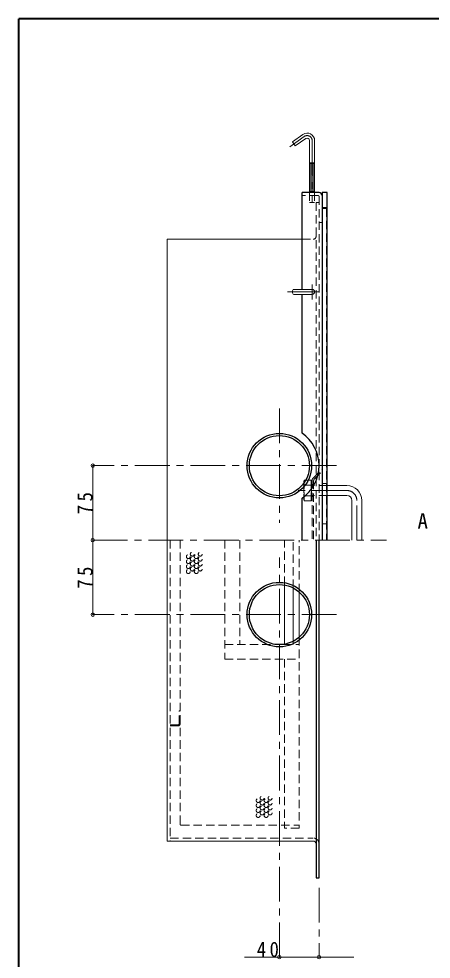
# Model space of a CAD drawing. Units: millimetres at full size, sheet at 1:7. Extents: x -1487 to 1348, y -983 to 984.
# Drawn here: x -1487 to -1072, y 37 to 984 of the extents above; entities that cross this region are included whole.
import ezdxf
from ezdxf.enums import TextEntityAlignment as Align

# ---------------------------------------------------------------- set-up
doc = ezdxf.new("R2010")
doc.units = ezdxf.units.MM
doc.header["$LTSCALE"] = 7
doc.header["$PDMODE"] = 32
doc.header["$PDSIZE"] = 3.5
doc.linetypes.add('CHAIN1', pattern=[8, 5, -1, 1, -1])
doc.linetypes.add('DASHED1', pattern=[1.8, 1.2, -0.6])
doc.layers.add('0-A', color=4, linetype='Continuous', lineweight=9)
doc.styles.add('ＭＳ ゴシック', font='')
doc.styles.get('ＭＳ ゴシック').set_extended_font_data('MS Gothic')

msp = doc.modelspace()

# ---------------------------------------------------------------- linework, layer by layer
at = {"layer": '0-A', "color": 1, "lineweight": 40}
for p in [(-1487.357, -983.487), (1347.643, 983.513)]:
    msp.add_line(p, (-1487.357, 983.513), dxfattribs=at)
at = {"layer": '0-A', "linetype": 'CHAIN1'}
for p, q in [((-1199.725, 865.004), (-1214.451, 854.693)), ((-1191.857, 860.908), (-1191.857, 798.616)), ((-1191.857, 701.013), (-1191.857, 716.013)), ((-1184.357, 708.513), (-1216.789, 708.513)), ((-1224.857, 591.013), (-1224.857, 476.013)), ((-1167.357, 533.513), (-1412.857, 533.513)), ((-1156.857, 508.513), (-1210.357, 508.513)), ((-1146.857, 458.513), (-1146.857, 498.513)), ((-1412.857, 458.513), (-1116.857, 458.513)), ((-1224.857, 38.513), (-1224.857, 441.013)), ((-1167.357, 383.513), (-1412.857, 383.513)), ((-1184.857, 108.513), (-1184.857, 38.513))]:
    msp.add_line(p, q, dxfattribs=at)
at = {"layer": '0-A', "color": 7, "lineweight": 18}
for p, q in [((-1201.159, 867.052), (-1211.789, 859.609)), ((-1198.291, 862.956), (-1208.921, 855.513)), ((-1208.921, 855.513), (-1211.789, 859.609)), ((-1194.357, 860.908), (-1194.357, 808.513)), ((-1189.357, 860.908), (-1189.357, 808.513)), ((-1191.857, 711.013), (-1210.355, 711.013)), ((-1191.857, 706.013), (-1210.355, 706.013)), ((-1176.857, 513.513), (-1156.857, 513.513)), ((-1176.857, 503.513), (-1156.857, 503.513)), ((-1151.857, 458.513), (-1151.857, 498.513)), ((-1141.857, 458.513), (-1141.857, 498.513)), ((-1337.857, 155.513), (-1337.857, 458.513)), ((-1210.857, 410.328), (-1210.857, 356.698)), ((-1204.857, 406.208), (-1204.857, 360.818)), ((-1190.857, 155.513), (-1337.857, 155.513))]:
    msp.add_line(p, q, dxfattribs=at)
at = {"layer": '0-A'}
for p, q in [((-1194.357, 838.412), (-1189.357, 838.412)), ((-1189.357, 837.542), (-1194.357, 837.95)), ((-1189.357, 836.538), (-1194.357, 836.947)), ((-1189.357, 835.535), (-1194.357, 835.943)), ((-1189.357, 834.532), (-1194.357, 834.94)), ((-1189.357, 833.528), (-1194.357, 833.937)), ((-1189.357, 832.525), (-1194.357, 832.933)), ((-1189.357, 831.522), (-1194.357, 831.93)), ((-1189.357, 830.518), (-1194.357, 830.927)), ((-1189.357, 829.515), (-1194.357, 829.923)), ((-1189.357, 828.512), (-1194.357, 828.92)), ((-1189.357, 827.508), (-1194.357, 827.917)), ((-1189.357, 826.505), (-1194.357, 826.913)), ((-1189.357, 825.502), (-1194.357, 825.91)), ((-1189.357, 824.498), (-1194.357, 824.907)), ((-1189.357, 823.495), (-1194.357, 823.903)), ((-1189.357, 822.492), (-1194.357, 822.9)), ((-1189.357, 821.488), (-1194.357, 821.897)), ((-1189.357, 820.485), (-1194.357, 820.893)), ((-1189.357, 819.482), (-1194.357, 819.89)), ((-1189.357, 818.478), (-1194.357, 818.887)), ((-1189.357, 817.475), (-1194.357, 817.883)), ((-1189.357, 816.472), (-1194.357, 816.88)), ((-1189.357, 815.468), (-1194.357, 815.877)), ((-1189.357, 814.465), (-1194.357, 814.873)), ((-1189.357, 813.462), (-1194.357, 813.87)), ((-1189.357, 812.458), (-1194.357, 812.867)), ((-1189.357, 811.455), (-1194.357, 811.863)), ((-1189.357, 810.452), (-1194.357, 810.86)), ((-1189.357, 809.448), (-1194.357, 809.857)), ((-1190.19, 808.513), (-1194.357, 808.853)), ((-1337.857, 458.513), (-1337.857, 761.513)), ((-1337.857, 761.513), (-1201.857, 761.513)), ((-1412.857, 533.513), (-1412.857, 458.513)), ((-1412.857, 458.513), (-1412.857, 383.513)), ((-1219.857, 413.347), (-1219.857, 353.679)), ((-1228.738, 353.513), (-1220.976, 353.513)), ((-1149.857, 38.513), (-1259.857, 38.513))]:
    msp.add_line(p, q, dxfattribs=at)
at = {"layer": '0-A', "color": 5, "lineweight": 25}
for p, q in [((-1184.857, 808.513), (-1201.857, 808.513)), ((-1201.857, 711.013), (-1201.857, 808.513)), ((-1176.857, 808.513), (-1181.857, 808.513)), ((-1181.857, 808.513), (-1181.857, 458.513)), ((-1176.857, 458.513), (-1176.857, 808.513)), ((-1201.857, 566.239), (-1201.857, 706.013)), ((-1201.857, 458.513), (-1201.857, 500.787)), ((-1187.857, 458.513), (-1187.857, 118.513)), ((-1184.857, 118.513), (-1184.857, 458.513)), ((-1187.857, 118.513), (-1184.857, 118.513))]:
    msp.add_line(p, q, dxfattribs=at)
at = {"layer": '0-A', "color": 7, "linetype": 'DASHED1', "lineweight": 18}
for p, q in [((-1185.857, 805.513), (-1201.857, 805.513)), ((-1184.857, 804.513), (-1184.857, 458.513)), ((-1176.857, 793.513), (-1181.857, 793.513)), ((-1181.857, 778.513), (-1184.857, 778.513))]:
    msp.add_line(p, q, dxfattribs=at)
at = {"layer": '0-A', "linetype": 'DASHED1'}
for p, q in [((-1194.357, 808.513), (-1194.357, 798.513)), ((-1189.357, 808.513), (-1189.357, 798.513)), ((-1189.357, 798.513), (-1194.357, 798.513)), ((-1184.857, 798.513), (-1187.857, 798.513)), ((-1187.857, 798.513), (-1187.857, 458.513)), ((-1177.357, 792.513), (-1181.857, 792.513)), ((-1177.357, 792.513), (-1177.357, 458.513)), ((-1201.857, 761.513), (-1190.857, 761.513)), ((-1190.979, 520.892), (-1181.857, 530.013)), ((-1189.479, 520.27), (-1181.857, 527.892)), ((-1199.857, 519.013), (-1200.357, 517.513)), ((-1200.357, 517.513), (-1200.357, 499.513)), ((-1200.357, 517.513), (-1199.857, 514.013)), ((-1192.857, 519.013), (-1199.857, 519.013)), ((-1199.857, 519.013), (-1199.857, 498.013)), ((-1192.857, 514.013), (-1199.857, 514.013)), ((-1192.857, 519.013), (-1192.857, 498.013)), ((-1192.357, 517.513), (-1192.357, 499.513)), ((-1176.857, 513.513), (-1192.357, 513.513)), ((-1191.857, 518.77), (-1191.857, 458.513)), ((-1190.357, 514.513), (-1191.857, 514.513)), ((-1190.357, 518.149), (-1190.357, 458.513)), ((-1177.357, 515.513), (-1181.857, 515.513)), ((-1192.857, 503.013), (-1199.857, 503.013)), ((-1192.357, 508.513), (-1192.857, 503.013)), ((-1192.857, 503.013), (-1192.357, 499.513)), ((-1176.857, 503.513), (-1192.357, 503.513)), ((-1190.357, 502.513), (-1191.857, 502.513)), ((-1199.857, 498.013), (-1200.357, 499.513)), ((-1192.857, 498.013), (-1199.857, 498.013)), ((-1192.357, 499.513), (-1192.857, 498.013)), ((-1177.357, 475.096), (-1181.857, 475.096)), ((-1334.857, 458.513), (-1334.857, 155.513)), ((-1324.857, 458.513), (-1324.857, 172.513)), ((-1279.857, 458.513), (-1279.857, 338.513)), ((-1264.857, 458.513), (-1264.857, 353.513)), ((-1219.857, 413.347), (-1219.857, 458.513)), ((-1210.857, 410.328), (-1210.857, 458.513)), ((-1204.857, 406.208), (-1204.857, 458.513)), ((-1204.857, 360.818), (-1204.857, 168.513)), ((-1279.857, 353.513), (-1228.738, 353.513)), ((-1220.976, 353.513), (-1204.857, 353.513)), ((-1219.857, 353.679), (-1219.857, 353.513)), ((-1210.857, 356.698), (-1210.857, 353.513)), ((-1279.857, 338.513), (-1204.857, 338.513)), ((-1219.857, 338.513), (-1219.857, 168.513)), ((-1324.857, 286.513), (-1325.857, 286.513)), ((-1325.857, 273.513), (-1325.857, 286.513)), ((-1326.857, 272.513), (-1334.857, 272.513)), ((-1326.857, 271.513), (-1334.857, 271.513)), ((-1323.857, 171.513), (-1204.857, 171.513)), ((-1204.857, 168.513), (-1219.857, 168.513)), ((-1334.857, 158.513), (-1190.857, 158.513))]:
    msp.add_line(p, q, dxfattribs=at)
for points in [[(-1199.857, 514.013), (-1200.357, 508.513), (-1199.857, 503.013), (-1200.357, 499.513)], [(-1192.857, 519.013), (-1192.357, 517.513), (-1192.857, 514.013), (-1192.357, 508.513)]]:
    msp.add_lwpolyline(points, dxfattribs=at)
at = {"layer": '0-A', "color": 5, "lineweight": 25}
for centre, radius in [((-1224.857, 533.513), 32.5), ((-1224.857, 533.513), 30.25), ((-1224.857, 383.513), 32.5), ((-1224.857, 383.513), 30.25)]:
    msp.add_circle(centre, radius, dxfattribs=at)
at = {"layer": '0-A', "linetype": 'DASHED1'}
for centre in [(-1312.576, 444.416), (-1304.576, 444.416), (-1316.576, 441.916), (-1316.576, 436.916), (-1312.576, 439.416), (-1312.576, 434.416), (-1308.576, 441.916), (-1308.576, 436.916), (-1304.576, 439.416), (-1304.576, 434.416), (-1316.576, 431.916), (-1316.576, 426.916), (-1312.576, 429.416), (-1308.576, 431.916), (-1308.576, 426.916), (-1304.576, 429.416), (-1242.209, 198.767), (-1234.209, 198.767), (-1246.209, 196.267), (-1246.209, 191.267), (-1242.209, 193.767), (-1242.209, 188.767), (-1238.209, 196.267), (-1238.209, 191.267), (-1234.209, 193.767), (-1234.209, 188.767), (-1246.209, 186.267), (-1246.209, 181.267), (-1242.209, 183.767), (-1238.209, 186.267), (-1238.209, 181.267), (-1234.209, 183.767)]:
    msp.add_circle(centre, 2, dxfattribs=at)
at = {"layer": '0-A', "color": 7, "lineweight": 18}
for centre, radius, start, end in [((-1196.857, 860.908), 7.5, 0, 125), ((-1196.857, 860.908), 2.5, 0, 125), ((-1191.857, 708.513), 2.5, 270, 90), ((-1156.857, 498.513), 15, 0, 90), ((-1156.857, 498.513), 5, 0, 90), ((-1190.857, 152.513), 3, 0, 90)]:
    msp.add_arc(centre, radius, start, end, dxfattribs=at)
at = {"layer": '0-A', "linetype": 'CHAIN1'}
for centre, radius, end in [((-1196.857, 860.908), 5, 125), ((-1156.857, 498.513), 10, 90)]:
    msp.add_arc(centre, radius, 0, end, dxfattribs=at)
at = {"layer": '0-A', "color": 7, "linetype": 'DASHED1', "lineweight": 18}
msp.add_arc((-1185.857, 804.513), 1, 0, 90, dxfattribs=at)
at = {"layer": '0-A', "color": 5, "lineweight": 25}
for centre, radius, start, end in [((-1184.857, 805.513), 3, 0, 90), ((-1224.857, 533.513), 40, 305.09963, 54.90037)]:
    msp.add_arc(centre, radius, start, end, dxfattribs=at)
at = {"layer": '0-A', "linetype": 'DASHED1'}
for centre, radius, start, end in [((-1190.857, 764.513), 3, 270, 0), ((-1188.857, 518.77), 3, 135, 180), ((-1187.357, 518.149), 3, 135, 180), ((-1326.857, 273.513), 1, 270, 0), ((-1326.857, 273.513), 2, 270, 0), ((-1323.857, 172.513), 1, 180, 270), ((-1190.857, 152.513), 6, 0, 90)]:
    msp.add_arc(centre, radius, start, end, dxfattribs=at)
at = {"layer": '0-A', "color": 7, "lineweight": 18}
msp.add_ellipse((-1210.345, 708.513), major_axis=(0, -2.5), ratio=0.57, start_param=3.1415927, end_param=6.2831853, dxfattribs=at)
at = {"layer": '0-A'}
for p in [(-1412.857, 533.513), (-1412.857, 458.513), (-1412.857, 383.513), (-1224.857, 38.513), (-1184.857, 38.513)]:
    msp.add_point(p, dxfattribs=at)

# ---------------------------------------------------------------- texts
at = {"layer": '0-A', "color": 7, "style": 'ＭＳ ゴシック'}
msp.add_text('A', height=15.4, dxfattribs=at).set_placement((-1085.691, 465.513), align=Align.BOTTOM_LEFT)
at = {"layer": '0-A', "color": 7, "char_height": 15.4, "attachment_point": 7, "rotation": 90, "style": 'ＭＳ ゴシック'}
for insert in [(-1412.857, 484.638), (-1412.857, 409.638)]:
    msp.add_mtext('\\T1.36;\\W0.9;75', dxfattribs=dict(at, insert=insert))
at = {"layer": '0-A', "color": 7, "insert": (-1247.607, 38.513), "char_height": 15.4, "attachment_point": 7, "style": 'ＭＳ ゴシック'}
msp.add_mtext('\\T1.36;\\W0.9;40', dxfattribs=at)

doc.saveas('drawing.dxf')
